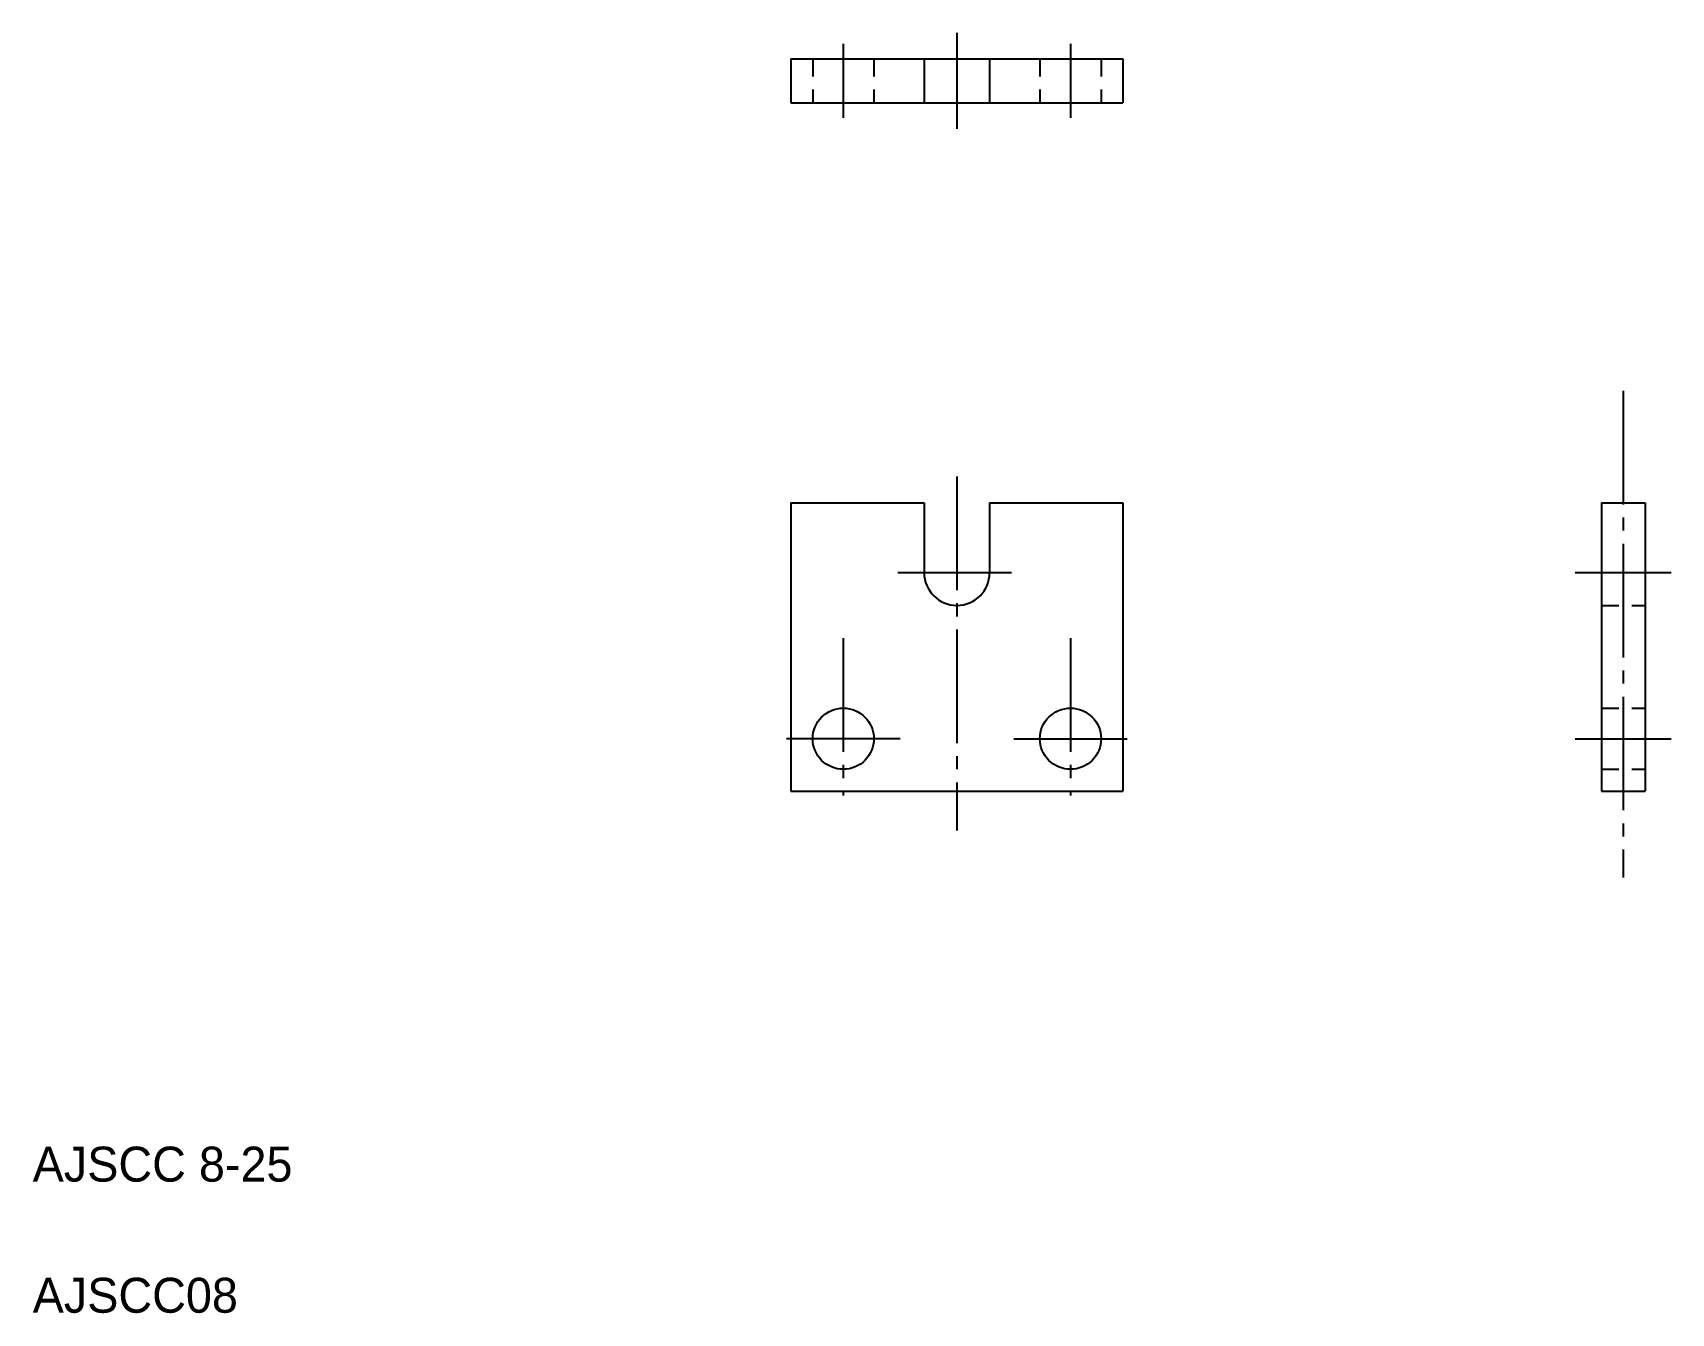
# Model space of a CAD drawing. Extents: x 10 to 197, y 10 to 156.
import ezdxf

# ---------------------------------------------------------------- set-up
doc = ezdxf.new("R2010")
doc.units = 0
doc.linetypes.add('CENTER', pattern=[17.5, 13, -1.5, 1.5, -1.5])
doc.linetypes.add('DASHED', pattern=[3.5, 2, -1.5])
doc.layers.get('0').update_dxf_attribs({"linetype": 'CONTINUOUS'})
doc.layers.add('CENTER', color=1, linetype='CENTER')

msp = doc.modelspace()

# ---------------------------------------------------------------- linework, layer by layer
at = {"color": 7, "linetype": 'CONTINUOUS'}
for p, q in [((96.75, 153.44), (134.75, 153.44)), ((96.75, 153.44), (96.75, 148.44)), ((112, 153.44), (112, 148.44)), ((119.5, 153.44), (119.5, 148.44)), ((134.75, 153.44), (134.75, 148.44)), ((96.75, 148.44), (134.75, 148.44)), ((96.75, 102.67), (112, 102.67)), ((96.75, 102.67), (96.75, 69.67)), ((112, 102.67), (112, 94.67)), ((119.5, 102.67), (134.75, 102.67)), ((119.5, 102.67), (119.5, 94.67)), ((134.75, 102.67), (134.75, 69.67)), ((189.49, 102.67), (194.49, 102.67)), ((189.49, 102.67), (189.49, 69.67)), ((194.49, 102.67), (194.49, 69.67)), ((96.75, 69.67), (134.75, 69.67)), ((189.49, 69.67), (194.49, 69.67))]:
    msp.add_line(p, q, dxfattribs=at)
at = {"color": 3, "linetype": 'DASHED'}
for p, q in [((99.25, 153.44), (99.25, 148.44)), ((106.25, 153.44), (106.25, 148.44)), ((125.25, 153.44), (125.25, 148.44)), ((132.25, 153.44), (132.25, 148.44)), ((189.49, 90.92), (194.49, 90.92)), ((189.49, 79.17), (194.49, 79.17)), ((189.49, 72.17), (194.49, 72.17))]:
    msp.add_line(p, q, dxfattribs=at)
for p, q in [((189.49, 95.67), (189.49, 95.67)), ((189.49, 88.67), (189.49, 88.67))]:
    msp.add_line(p, q)
at = {"color": 7, "linetype": 'CONTINUOUS'}
for centre in [(102.75, 75.67), (128.75, 75.67)]:
    msp.add_circle(centre, 3.5, dxfattribs=at)
msp.add_arc((115.75, 94.67), 3.75, 180, 0, dxfattribs=at)
at = {"layer": 'CENTER', "color": 1, "linetype": 'CENTER'}
for p, q in [((115.75, 156.44), (115.75, 145.44)), ((102.75, 155.19), (102.75, 146.69)), ((128.75, 155.19), (128.75, 146.69)), ((191.99, 115.48), (191.99, 59.81)), ((115.75, 105.67), (115.75, 65.19)), ((109, 94.67), (122.5, 94.67)), ((186.49, 94.67), (197.49, 94.67)), ((102.75, 87.17), (102.75, 69.17)), ((128.75, 87.17), (128.75, 69.17)), ((109.25, 75.67), (96.25, 75.67)), ((122.25, 75.67), (135.25, 75.67)), ((186.49, 75.67), (197.49, 75.67))]:
    msp.add_line(p, q, dxfattribs=at)

# ---------------------------------------------------------------- texts
at = {"color": 7, "linetype": 'CONTINUOUS'}
for s, p in [('AJSCC 8-25', (10, 25)), ('AJSCC08', (10, 10))]:
    msp.add_text(s, height=4, dxfattribs=at).set_placement(p)

doc.saveas('drawing.dxf')
